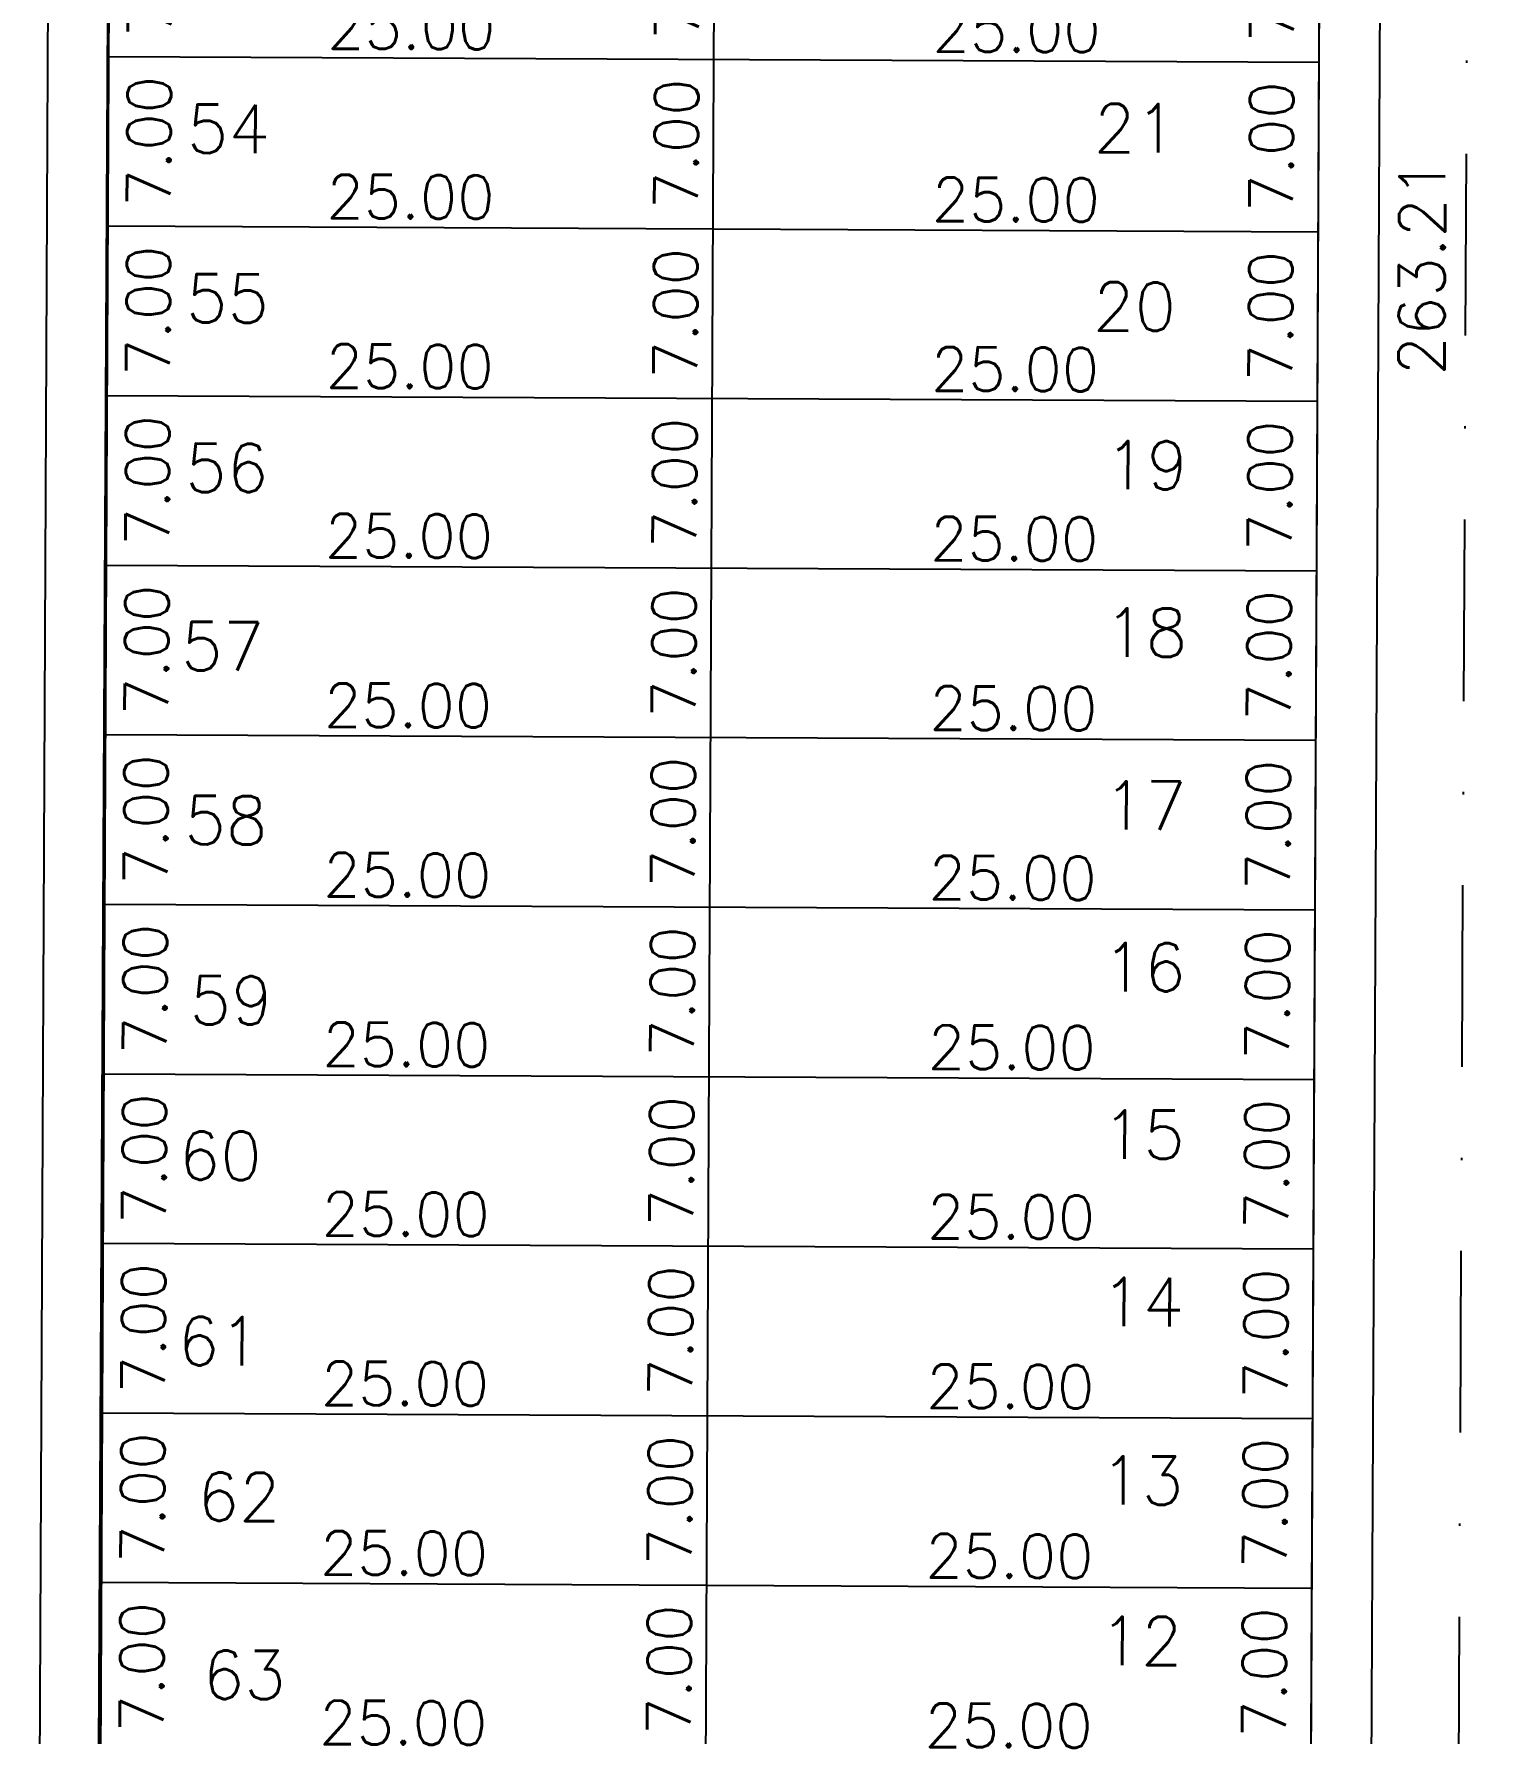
# Model space of a CAD drawing. Header units: millimetres. Extents: x -4430026 to 4783824, y 584 to 9593110.
# Drawn here: x 2614.8 to 2674.6, y 1767.4 to 1837.5 of the extents above; entities that cross this region are included whole.
import ezdxf
from ezdxf.enums import TextEntityAlignment as Align

# ---------------------------------------------------------------- set-up
doc = ezdxf.new("R2010")
doc.units = ezdxf.units.MM
doc.linetypes.add('DASHDOT', pattern=[1, 0.5, -0.25, 0, -0.25])
doc.linetypes.add('HIDDEN2', pattern=[0.1875, 0.125, -0.0625])
for name, color, linetype in [('boundary filipe', 6, 'Continuous'), ('Calçada', 1, 'Continuous'), ('Cota', 8, 'Continuous'), ('COTAS', 8, 'Continuous'), ('Lotes', 2, 'Continuous'), ('Numero de lotes', 5, 'Continuous'), ('Projeção', 8, 'HIDDEN2'), ('QUADRA', 4, 'Continuous')]:
    doc.layers.add(name, color=color, linetype=linetype)
doc.styles.add('arcad1', font='romans.shx')
doc.styles.add('ROMANS', font='romans.shx')
doc.dimstyles.new('BOLA100', dxfattribs={"dimscale": 0, "dimtxt": 1.9, "dimasz": 0.18, "dimexe": 0.18, "dimexo": 0.063, "dimgap": 0, "dimtad": 1, "dimzin": 4, "dimdsep": 46, "dimtxsty": 'ROMANS', "dimcen": 0.09, "dimse1": 1, "dimse2": 1, "dimsd1": 1, "dimsd2": 1, "dimclrt": 256, "dimaunit": 1, "dimadec": 4, "dimazin": 0, "dimtfac": 1.2, "dimtix": 1, "dimtmove": 2, "dimatfit": 3, "dimfxl": 1, "dimtvp": 2, "dimtolj": 1, "dimtzin": 4, "dimarcsym": 0})
doc.dimstyles.get("Standard").update_dxf_attribs({"dimtxt": 0.18, "dimasz": 0.18, "dimexe": 0.18, "dimexo": 0.0625, "dimgap": 0.09, "dimtad": 0, "dimtih": 1, "dimtoh": 1, "dimdec": 4, "dimzin": 0, "dimdsep": 46, "dimtxsty": 'Standard', "dimcen": 0.09, "dimadec": 0, "dimazin": 0, "dimtfac": 1, "dimtdec": 4, "dimtofl": 0, "dimtmove": 0, "dimatfit": 3, "dimfxl": 1, "dimtolj": 1, "dimtzin": 0, "dimarcsym": 0})

# ---------------------------------------------------------------- blocks, each defined once
blk = doc.blocks.new('*D14039')
at = {"layer": 'DEFPOINTS', "color": 0, "linetype": 'ByBlock'}
for p in [(2674.587, 1959.725), (2673.34, 1696.513), (2673.34, 1696.513)]:
    blk.add_point(p, dxfattribs=at)
at = {"layer": 'COTAS', "linetype": 'ByBlock', "insert": (2672.145, 1827.919), "char_height": 1.9, "attachment_point": 5, "rotation": 89.72858, "style": 'ROMANS'}
blk.add_mtext('\\A1;263.21', dxfattribs=at)
blk = doc.blocks.new('*D9128')
at = {"layer": 'DEFPOINTS', "color": 0}
for p in [(2667.604, 1773.381), (2669.249, 1773.374), (2667.571, 1766.382)]:
    blk.add_point(p, dxfattribs=at)
at = {"layer": 'Cota', "color": 41, "insert": (2665.633, 1769.891), "char_height": 1.8, "attachment_point": 5, "rotation": 89.72858, "style": 'ROMANS'}
blk.add_mtext('\\A1;7.00', dxfattribs=at)
blk = doc.blocks.new('*D9129')
at = {"layer": 'DEFPOINTS', "color": 0}
for p in [(2667.637, 1780.381), (2669.282, 1780.374), (2667.604, 1773.381)]:
    blk.add_point(p, dxfattribs=at)
at = {"layer": 'Cota', "color": 41, "insert": (2665.666, 1776.891), "char_height": 1.8, "attachment_point": 5, "rotation": 89.72858, "style": 'ROMANS'}
blk.add_mtext('\\A1;7.00', dxfattribs=at)
blk = doc.blocks.new('*D9130')
at = {"layer": 'DEFPOINTS', "color": 0}
for p in [(2667.671, 1787.381), (2669.316, 1787.374), (2667.637, 1780.381)]:
    blk.add_point(p, dxfattribs=at)
at = {"layer": 'Cota', "color": 41, "insert": (2665.699, 1783.891), "char_height": 1.8, "attachment_point": 5, "rotation": 89.72858, "style": 'ROMANS'}
blk.add_mtext('\\A1;7.00', dxfattribs=at)
blk = doc.blocks.new('*D9131')
at = {"layer": 'DEFPOINTS', "color": 0}
for p in [(2667.704, 1794.381), (2669.349, 1794.373), (2667.671, 1787.381)]:
    blk.add_point(p, dxfattribs=at)
at = {"layer": 'Cota', "color": 41, "insert": (2665.732, 1790.891), "char_height": 1.8, "attachment_point": 5, "rotation": 89.72858, "style": 'ROMANS'}
blk.add_mtext('\\A1;7.00', dxfattribs=at)
blk = doc.blocks.new('*D9132')
at = {"layer": 'DEFPOINTS', "color": 0}
for p in [(2667.737, 1801.381), (2669.382, 1801.373), (2667.704, 1794.381)]:
    blk.add_point(p, dxfattribs=at)
at = {"layer": 'Cota', "color": 41, "insert": (2665.765, 1797.89), "char_height": 1.8, "attachment_point": 5, "rotation": 89.72858, "style": 'ROMANS'}
blk.add_mtext('\\A1;7.00', dxfattribs=at)
blk = doc.blocks.new('*D9133')
at = {"layer": 'DEFPOINTS', "color": 0}
for p in [(2667.77, 1808.381), (2669.415, 1808.373), (2667.737, 1801.381)]:
    blk.add_point(p, dxfattribs=at)
at = {"layer": 'Cota', "color": 41, "insert": (2665.798, 1804.89), "char_height": 1.8, "attachment_point": 5, "rotation": 89.72858, "style": 'ROMANS'}
blk.add_mtext('\\A1;7.00', dxfattribs=at)
blk = doc.blocks.new('*D9134')
at = {"layer": 'DEFPOINTS', "color": 0}
for p in [(2667.803, 1815.381), (2669.448, 1815.373), (2667.77, 1808.381)]:
    blk.add_point(p, dxfattribs=at)
at = {"layer": 'Cota', "color": 41, "insert": (2665.832, 1811.89), "char_height": 1.8, "attachment_point": 5, "rotation": 89.72858, "style": 'ROMANS'}
blk.add_mtext('\\A1;7.00', dxfattribs=at)
blk = doc.blocks.new('*D9135')
at = {"layer": 'DEFPOINTS', "color": 0}
for p in [(2667.836, 1822.381), (2669.481, 1822.373), (2667.803, 1815.381)]:
    blk.add_point(p, dxfattribs=at)
at = {"layer": 'Cota', "color": 41, "insert": (2665.865, 1818.89), "char_height": 1.8, "attachment_point": 5, "rotation": 89.72858, "style": 'ROMANS'}
blk.add_mtext('\\A1;7.00', dxfattribs=at)
blk = doc.blocks.new('*D9136')
at = {"layer": 'DEFPOINTS', "color": 0}
for p in [(2667.87, 1829.381), (2669.514, 1829.373), (2667.836, 1822.381)]:
    blk.add_point(p, dxfattribs=at)
at = {"layer": 'Cota', "color": 41, "insert": (2665.898, 1825.89), "char_height": 1.8, "attachment_point": 5, "rotation": 89.72858, "style": 'ROMANS'}
blk.add_mtext('\\A1;7.00', dxfattribs=at)
blk = doc.blocks.new('*D9137')
at = {"layer": 'DEFPOINTS', "color": 0}
for p in [(2667.903, 1836.381), (2669.548, 1836.373), (2667.87, 1829.381)]:
    blk.add_point(p, dxfattribs=at)
at = {"layer": 'Cota', "color": 41, "insert": (2665.931, 1832.89), "char_height": 1.8, "attachment_point": 5, "rotation": 89.72858, "style": 'ROMANS'}
blk.add_mtext('\\A1;7.00', dxfattribs=at)
blk = doc.blocks.new('*D9138')
at = {"layer": 'DEFPOINTS', "color": 0}
for p in [(2667.936, 1843.381), (2669.581, 1843.373), (2667.903, 1836.381)]:
    blk.add_point(p, dxfattribs=at)
at = {"layer": 'Cota', "color": 41, "insert": (2665.964, 1839.89), "char_height": 1.8, "attachment_point": 5, "rotation": 89.72858, "style": 'ROMANS'}
blk.add_mtext('\\A1;7.00', dxfattribs=at)
blk = doc.blocks.new('*D9184')
at = {"layer": 'DEFPOINTS', "color": 0}
for p in [(2617.936, 1843.618), (2617.903, 1836.618), (2623.194, 1836.593)]:
    blk.add_point(p, dxfattribs=at)
at = {"layer": 'Cota', "color": 41, "insert": (2619.61, 1840.11), "char_height": 1.8, "attachment_point": 5, "rotation": 89.72858, "style": 'ROMANS'}
blk.add_mtext('\\A1;7.00', dxfattribs=at)
blk = doc.blocks.new('*D9185')
at = {"layer": 'DEFPOINTS', "color": 0}
for p in [(2617.903, 1836.618), (2617.87, 1829.618), (2623.161, 1829.593)]:
    blk.add_point(p, dxfattribs=at)
at = {"layer": 'Cota', "color": 41, "insert": (2619.577, 1833.11), "char_height": 1.8, "attachment_point": 5, "rotation": 89.72858, "style": 'ROMANS'}
blk.add_mtext('\\A1;7.00', dxfattribs=at)
blk = doc.blocks.new('*D9186')
at = {"layer": 'DEFPOINTS', "color": 0}
for p in [(2617.87, 1829.618), (2617.837, 1822.618), (2623.127, 1822.593)]:
    blk.add_point(p, dxfattribs=at)
at = {"layer": 'Cota', "color": 41, "insert": (2619.544, 1826.11), "char_height": 1.8, "attachment_point": 5, "rotation": 89.72858, "style": 'ROMANS'}
blk.add_mtext('\\A1;7.00', dxfattribs=at)
blk = doc.blocks.new('*D9187')
at = {"layer": 'DEFPOINTS', "color": 0}
for p in [(2617.837, 1822.618), (2617.804, 1815.618), (2623.094, 1815.593)]:
    blk.add_point(p, dxfattribs=at)
at = {"layer": 'Cota', "color": 41, "insert": (2619.511, 1819.11), "char_height": 1.8, "attachment_point": 5, "rotation": 89.72858, "style": 'ROMANS'}
blk.add_mtext('\\A1;7.00', dxfattribs=at)
blk = doc.blocks.new('*D9188')
at = {"layer": 'DEFPOINTS', "color": 0}
for p in [(2617.804, 1815.618), (2617.771, 1808.618), (2623.061, 1808.593)]:
    blk.add_point(p, dxfattribs=at)
at = {"layer": 'Cota', "color": 41, "insert": (2619.478, 1812.11), "char_height": 1.8, "attachment_point": 5, "rotation": 89.72858, "style": 'ROMANS'}
blk.add_mtext('\\A1;7.00', dxfattribs=at)
blk = doc.blocks.new('*D9189')
at = {"layer": 'DEFPOINTS', "color": 0}
for p in [(2617.771, 1808.618), (2617.737, 1801.618), (2623.028, 1801.593)]:
    blk.add_point(p, dxfattribs=at)
at = {"layer": 'Cota', "color": 41, "insert": (2619.444, 1805.11), "char_height": 1.8, "attachment_point": 5, "rotation": 89.72858, "style": 'ROMANS'}
blk.add_mtext('\\A1;7.00', dxfattribs=at)
blk = doc.blocks.new('*D9190')
at = {"layer": 'DEFPOINTS', "color": 0}
for p in [(2617.737, 1801.618), (2617.704, 1794.618), (2622.995, 1794.593)]:
    blk.add_point(p, dxfattribs=at)
at = {"layer": 'Cota', "color": 41, "insert": (2619.411, 1798.11), "char_height": 1.8, "attachment_point": 5, "rotation": 89.72858, "style": 'ROMANS'}
blk.add_mtext('\\A1;7.00', dxfattribs=at)
blk = doc.blocks.new('*D9191')
at = {"layer": 'DEFPOINTS', "color": 0}
for p in [(2617.704, 1794.618), (2617.671, 1787.618), (2622.962, 1787.593)]:
    blk.add_point(p, dxfattribs=at)
at = {"layer": 'Cota', "color": 41, "insert": (2619.378, 1791.11), "char_height": 1.8, "attachment_point": 5, "rotation": 89.72858, "style": 'ROMANS'}
blk.add_mtext('\\A1;7.00', dxfattribs=at)
blk = doc.blocks.new('*D9192')
at = {"layer": 'DEFPOINTS', "color": 0}
for p in [(2617.671, 1787.618), (2617.638, 1780.618), (2622.928, 1780.593)]:
    blk.add_point(p, dxfattribs=at)
at = {"layer": 'Cota', "color": 41, "insert": (2619.345, 1784.11), "char_height": 1.8, "attachment_point": 5, "rotation": 89.72858, "style": 'ROMANS'}
blk.add_mtext('\\A1;7.00', dxfattribs=at)
blk = doc.blocks.new('*D9193')
at = {"layer": 'DEFPOINTS', "color": 0}
for p in [(2617.638, 1780.618), (2617.605, 1773.618), (2622.895, 1773.593)]:
    blk.add_point(p, dxfattribs=at)
at = {"layer": 'Cota', "color": 41, "insert": (2619.312, 1777.11), "char_height": 1.8, "attachment_point": 5, "rotation": 89.72858, "style": 'ROMANS'}
blk.add_mtext('\\A1;7.00', dxfattribs=at)
blk = doc.blocks.new('*D9194')
at = {"layer": 'DEFPOINTS', "color": 0}
for p in [(2617.605, 1773.618), (2617.572, 1766.618), (2622.862, 1766.593)]:
    blk.add_point(p, dxfattribs=at)
at = {"layer": 'Cota', "color": 41, "insert": (2619.279, 1770.11), "char_height": 1.8, "attachment_point": 5, "rotation": 89.72858, "style": 'ROMANS'}
blk.add_mtext('\\A1;7.00', dxfattribs=at)
blk = doc.blocks.new('*D12563')
at = {"layer": 'DEFPOINTS', "color": 0}
for p in [(2642.571, 1766.5), (2667.571, 1766.382), (2642.56, 1764.161)]:
    blk.add_point(p, dxfattribs=at)
at = {"layer": 'Cota', "color": 41, "insert": (2655.077, 1767.702), "char_height": 1.8, "attachment_point": 5, "rotation": 359.72858, "style": 'ROMANS'}
blk.add_mtext('\\A1;25.00', dxfattribs=at)
blk = doc.blocks.new('*D12564')
at = {"layer": 'DEFPOINTS', "color": 0}
for p in [(2617.572, 1766.618), (2642.571, 1766.5), (2642.56, 1764.161)]:
    blk.add_point(p, dxfattribs=at)
at = {"layer": 'Cota', "color": 41, "insert": (2630.078, 1767.82), "char_height": 1.8, "attachment_point": 5, "rotation": 359.72858, "style": 'ROMANS'}
blk.add_mtext('\\A1;25.00', dxfattribs=at)
blk = doc.blocks.new('*D12565')
at = {"layer": 'DEFPOINTS', "color": 0}
for p in [(2642.605, 1773.5), (2644.671, 1773.49), (2642.571, 1766.5)]:
    blk.add_point(p, dxfattribs=at)
at = {"layer": 'Cota', "color": 41, "insert": (2641.054, 1770.007), "char_height": 1.8, "attachment_point": 5, "rotation": 89.72858, "style": 'ROMANS'}
blk.add_mtext('\\A1;7.00', dxfattribs=at)
blk = doc.blocks.new('*D12566')
at = {"layer": 'DEFPOINTS', "color": 0}
for p in [(2642.605, 1773.5), (2667.604, 1773.381), (2642.593, 1771.161)]:
    blk.add_point(p, dxfattribs=at)
at = {"layer": 'Cota', "color": 41, "insert": (2655.11, 1774.702), "char_height": 1.8, "attachment_point": 5, "rotation": 359.72858, "style": 'ROMANS'}
blk.add_mtext('\\A1;25.00', dxfattribs=at)
blk = doc.blocks.new('*D12567')
at = {"layer": 'DEFPOINTS', "color": 0}
for p in [(2617.605, 1773.618), (2642.605, 1773.5), (2642.593, 1771.161)]:
    blk.add_point(p, dxfattribs=at)
at = {"layer": 'Cota', "color": 41, "insert": (2630.111, 1774.82), "char_height": 1.8, "attachment_point": 5, "rotation": 359.72858, "style": 'ROMANS'}
blk.add_mtext('\\A1;25.00', dxfattribs=at)
blk = doc.blocks.new('*D12568')
at = {"layer": 'DEFPOINTS', "color": 0}
for p in [(2642.638, 1780.5), (2644.704, 1780.49), (2642.605, 1773.5)]:
    blk.add_point(p, dxfattribs=at)
at = {"layer": 'Cota', "color": 41, "insert": (2641.088, 1777.007), "char_height": 1.8, "attachment_point": 5, "rotation": 89.72858, "style": 'ROMANS'}
blk.add_mtext('\\A1;7.00', dxfattribs=at)
blk = doc.blocks.new('*D12569')
at = {"layer": 'DEFPOINTS', "color": 0}
for p in [(2642.638, 1780.5), (2667.637, 1780.381), (2642.627, 1778.161)]:
    blk.add_point(p, dxfattribs=at)
at = {"layer": 'Cota', "color": 41, "insert": (2655.144, 1781.702), "char_height": 1.8, "attachment_point": 5, "rotation": 359.72858, "style": 'ROMANS'}
blk.add_mtext('\\A1;25.00', dxfattribs=at)
blk = doc.blocks.new('*D12570')
at = {"layer": 'DEFPOINTS', "color": 0}
for p in [(2617.638, 1780.618), (2642.638, 1780.5), (2642.627, 1778.161)]:
    blk.add_point(p, dxfattribs=at)
at = {"layer": 'Cota', "color": 41, "insert": (2630.144, 1781.82), "char_height": 1.8, "attachment_point": 5, "rotation": 359.72858, "style": 'ROMANS'}
blk.add_mtext('\\A1;25.00', dxfattribs=at)
blk = doc.blocks.new('*D12571')
at = {"layer": 'DEFPOINTS', "color": 0}
for p in [(2642.671, 1787.5), (2644.737, 1787.49), (2642.638, 1780.5)]:
    blk.add_point(p, dxfattribs=at)
at = {"layer": 'Cota', "color": 41, "insert": (2641.121, 1784.007), "char_height": 1.8, "attachment_point": 5, "rotation": 89.72858, "style": 'ROMANS'}
blk.add_mtext('\\A1;7.00', dxfattribs=at)
blk = doc.blocks.new('*D12572')
at = {"layer": 'DEFPOINTS', "color": 0}
for p in [(2642.671, 1787.5), (2667.671, 1787.381), (2642.66, 1785.161)]:
    blk.add_point(p, dxfattribs=at)
at = {"layer": 'Cota', "color": 41, "insert": (2655.177, 1788.702), "char_height": 1.8, "attachment_point": 5, "rotation": 359.72858, "style": 'ROMANS'}
blk.add_mtext('\\A1;25.00', dxfattribs=at)
blk = doc.blocks.new('*D12573')
at = {"layer": 'DEFPOINTS', "color": 0}
for p in [(2617.671, 1787.618), (2642.671, 1787.5), (2642.66, 1785.161)]:
    blk.add_point(p, dxfattribs=at)
at = {"layer": 'Cota', "color": 41, "insert": (2630.177, 1788.82), "char_height": 1.8, "attachment_point": 5, "rotation": 359.72858, "style": 'ROMANS'}
blk.add_mtext('\\A1;25.00', dxfattribs=at)
blk = doc.blocks.new('*D12574')
at = {"layer": 'DEFPOINTS', "color": 0}
for p in [(2642.704, 1794.5), (2644.77, 1794.49), (2642.671, 1787.5)]:
    blk.add_point(p, dxfattribs=at)
at = {"layer": 'Cota', "color": 41, "insert": (2641.154, 1791.007), "char_height": 1.8, "attachment_point": 5, "rotation": 89.72858, "style": 'ROMANS'}
blk.add_mtext('\\A1;7.00', dxfattribs=at)
blk = doc.blocks.new('*D12575')
at = {"layer": 'DEFPOINTS', "color": 0}
for p in [(2642.704, 1794.5), (2667.704, 1794.381), (2642.693, 1792.161)]:
    blk.add_point(p, dxfattribs=at)
at = {"layer": 'Cota', "color": 41, "insert": (2655.21, 1795.701), "char_height": 1.8, "attachment_point": 5, "rotation": 359.72858, "style": 'ROMANS'}
blk.add_mtext('\\A1;25.00', dxfattribs=at)
blk = doc.blocks.new('*D12576')
at = {"layer": 'DEFPOINTS', "color": 0}
for p in [(2617.704, 1794.618), (2642.704, 1794.5), (2642.693, 1792.161)]:
    blk.add_point(p, dxfattribs=at)
at = {"layer": 'Cota', "color": 41, "insert": (2630.21, 1795.82), "char_height": 1.8, "attachment_point": 5, "rotation": 359.72858, "style": 'ROMANS'}
blk.add_mtext('\\A1;25.00', dxfattribs=at)
blk = doc.blocks.new('*D12577')
at = {"layer": 'DEFPOINTS', "color": 0}
for p in [(2642.737, 1801.5), (2644.804, 1801.49), (2642.704, 1794.5)]:
    blk.add_point(p, dxfattribs=at)
at = {"layer": 'Cota', "color": 41, "insert": (2641.187, 1798.007), "char_height": 1.8, "attachment_point": 5, "rotation": 89.72858, "style": 'ROMANS'}
blk.add_mtext('\\A1;7.00', dxfattribs=at)
blk = doc.blocks.new('*D12578')
at = {"layer": 'DEFPOINTS', "color": 0}
for p in [(2642.737, 1801.5), (2667.737, 1801.381), (2642.726, 1799.161)]:
    blk.add_point(p, dxfattribs=at)
at = {"layer": 'Cota', "color": 41, "insert": (2655.243, 1802.701), "char_height": 1.8, "attachment_point": 5, "rotation": 359.72858, "style": 'ROMANS'}
blk.add_mtext('\\A1;25.00', dxfattribs=at)
blk = doc.blocks.new('*D12579')
at = {"layer": 'DEFPOINTS', "color": 0}
for p in [(2617.737, 1801.618), (2642.737, 1801.5), (2642.726, 1799.161)]:
    blk.add_point(p, dxfattribs=at)
at = {"layer": 'Cota', "color": 41, "insert": (2630.243, 1802.82), "char_height": 1.8, "attachment_point": 5, "rotation": 359.72858, "style": 'ROMANS'}
blk.add_mtext('\\A1;25.00', dxfattribs=at)
blk = doc.blocks.new('*D12580')
at = {"layer": 'DEFPOINTS', "color": 0}
for p in [(2642.77, 1808.5), (2644.837, 1808.49), (2642.737, 1801.5)]:
    blk.add_point(p, dxfattribs=at)
at = {"layer": 'Cota', "color": 41, "insert": (2641.22, 1805.007), "char_height": 1.8, "attachment_point": 5, "rotation": 89.72858, "style": 'ROMANS'}
blk.add_mtext('\\A1;7.00', dxfattribs=at)
blk = doc.blocks.new('*D12581')
at = {"layer": 'DEFPOINTS', "color": 0}
for p in [(2642.77, 1808.5), (2667.77, 1808.381), (2642.759, 1806.161)]:
    blk.add_point(p, dxfattribs=at)
at = {"layer": 'Cota', "color": 41, "insert": (2655.276, 1809.701), "char_height": 1.8, "attachment_point": 5, "rotation": 359.72858, "style": 'ROMANS'}
blk.add_mtext('\\A1;25.00', dxfattribs=at)
blk = doc.blocks.new('*D12582')
at = {"layer": 'DEFPOINTS', "color": 0}
for p in [(2617.771, 1808.618), (2642.77, 1808.5), (2642.759, 1806.161)]:
    blk.add_point(p, dxfattribs=at)
at = {"layer": 'Cota', "color": 41, "insert": (2630.276, 1809.82), "char_height": 1.8, "attachment_point": 5, "rotation": 359.72858, "style": 'ROMANS'}
blk.add_mtext('\\A1;25.00', dxfattribs=at)
blk = doc.blocks.new('*D12583')
at = {"layer": 'DEFPOINTS', "color": 0}
for p in [(2642.804, 1815.499), (2644.87, 1815.49), (2642.77, 1808.5)]:
    blk.add_point(p, dxfattribs=at)
at = {"layer": 'Cota', "color": 41, "insert": (2641.253, 1812.007), "char_height": 1.8, "attachment_point": 5, "rotation": 89.72858, "style": 'ROMANS'}
blk.add_mtext('\\A1;7.00', dxfattribs=at)
blk = doc.blocks.new('*D12584')
at = {"layer": 'DEFPOINTS', "color": 0}
for p in [(2642.804, 1815.499), (2667.803, 1815.381), (2642.792, 1813.16)]:
    blk.add_point(p, dxfattribs=at)
at = {"layer": 'Cota', "color": 41, "insert": (2655.309, 1816.701), "char_height": 1.8, "attachment_point": 5, "rotation": 359.72858, "style": 'ROMANS'}
blk.add_mtext('\\A1;25.00', dxfattribs=at)
blk = doc.blocks.new('*D12585')
at = {"layer": 'DEFPOINTS', "color": 0}
for p in [(2617.804, 1815.618), (2642.804, 1815.499), (2642.792, 1813.16)]:
    blk.add_point(p, dxfattribs=at)
at = {"layer": 'Cota', "color": 41, "insert": (2630.31, 1816.82), "char_height": 1.8, "attachment_point": 5, "rotation": 359.72858, "style": 'ROMANS'}
blk.add_mtext('\\A1;25.00', dxfattribs=at)
blk = doc.blocks.new('*D12586')
at = {"layer": 'DEFPOINTS', "color": 0}
for p in [(2642.837, 1822.499), (2644.903, 1822.49), (2642.804, 1815.499)]:
    blk.add_point(p, dxfattribs=at)
at = {"layer": 'Cota', "color": 41, "insert": (2641.287, 1819.007), "char_height": 1.8, "attachment_point": 5, "rotation": 89.72858, "style": 'ROMANS'}
blk.add_mtext('\\A1;7.00', dxfattribs=at)
blk = doc.blocks.new('*D12587')
at = {"layer": 'DEFPOINTS', "color": 0}
for p in [(2642.837, 1822.499), (2667.836, 1822.381), (2642.826, 1820.16)]:
    blk.add_point(p, dxfattribs=at)
at = {"layer": 'Cota', "color": 41, "insert": (2655.343, 1823.701), "char_height": 1.8, "attachment_point": 5, "rotation": 359.72858, "style": 'ROMANS'}
blk.add_mtext('\\A1;25.00', dxfattribs=at)
blk = doc.blocks.new('*D12588')
at = {"layer": 'DEFPOINTS', "color": 0}
for p in [(2617.837, 1822.618), (2642.837, 1822.499), (2642.826, 1820.16)]:
    blk.add_point(p, dxfattribs=at)
at = {"layer": 'Cota', "color": 41, "insert": (2630.343, 1823.82), "char_height": 1.8, "attachment_point": 5, "rotation": 359.72858, "style": 'ROMANS'}
blk.add_mtext('\\A1;25.00', dxfattribs=at)
blk = doc.blocks.new('*D12589')
at = {"layer": 'DEFPOINTS', "color": 0}
for p in [(2642.87, 1829.499), (2644.936, 1829.489), (2642.837, 1822.499)]:
    blk.add_point(p, dxfattribs=at)
at = {"layer": 'Cota', "color": 41, "insert": (2641.32, 1826.007), "char_height": 1.8, "attachment_point": 5, "rotation": 89.72858, "style": 'ROMANS'}
blk.add_mtext('\\A1;7.00', dxfattribs=at)
blk = doc.blocks.new('*D12590')
at = {"layer": 'DEFPOINTS', "color": 0}
for p in [(2642.87, 1829.499), (2667.87, 1829.381), (2642.859, 1827.16)]:
    blk.add_point(p, dxfattribs=at)
at = {"layer": 'Cota', "color": 41, "insert": (2655.376, 1830.701), "char_height": 1.8, "attachment_point": 5, "rotation": 359.72858, "style": 'ROMANS'}
blk.add_mtext('\\A1;25.00', dxfattribs=at)
blk = doc.blocks.new('*D12591')
at = {"layer": 'DEFPOINTS', "color": 0}
for p in [(2617.87, 1829.618), (2642.87, 1829.499), (2642.859, 1827.16)]:
    blk.add_point(p, dxfattribs=at)
at = {"layer": 'Cota', "color": 41, "insert": (2630.376, 1830.82), "char_height": 1.8, "attachment_point": 5, "rotation": 359.72858, "style": 'ROMANS'}
blk.add_mtext('\\A1;25.00', dxfattribs=at)
blk = doc.blocks.new('*D12592')
at = {"layer": 'DEFPOINTS', "color": 0}
for p in [(2642.903, 1836.499), (2644.969, 1836.489), (2642.87, 1829.499)]:
    blk.add_point(p, dxfattribs=at)
at = {"layer": 'Cota', "color": 41, "insert": (2641.353, 1833.007), "char_height": 1.8, "attachment_point": 5, "rotation": 89.72858, "style": 'ROMANS'}
blk.add_mtext('\\A1;7.00', dxfattribs=at)
blk = doc.blocks.new('*D12593')
at = {"layer": 'DEFPOINTS', "color": 0}
for p in [(2642.903, 1836.499), (2667.903, 1836.381), (2642.892, 1834.16)]:
    blk.add_point(p, dxfattribs=at)
at = {"layer": 'Cota', "color": 41, "insert": (2655.409, 1837.701), "char_height": 1.8, "attachment_point": 5, "rotation": 359.72858, "style": 'ROMANS'}
blk.add_mtext('\\A1;25.00', dxfattribs=at)
blk = doc.blocks.new('*D12594')
at = {"layer": 'DEFPOINTS', "color": 0}
for p in [(2617.903, 1836.618), (2642.903, 1836.499), (2642.892, 1834.16)]:
    blk.add_point(p, dxfattribs=at)
at = {"layer": 'Cota', "color": 41, "insert": (2630.409, 1837.819), "char_height": 1.8, "attachment_point": 5, "rotation": 359.72858, "style": 'ROMANS'}
blk.add_mtext('\\A1;25.00', dxfattribs=at)
blk = doc.blocks.new('*D12595')
at = {"layer": 'DEFPOINTS', "color": 0}
for p in [(2642.936, 1843.499), (2645.003, 1843.489), (2642.903, 1836.499)]:
    blk.add_point(p, dxfattribs=at)
at = {"layer": 'Cota', "color": 41, "insert": (2641.386, 1840.006), "char_height": 1.8, "attachment_point": 5, "rotation": 89.72858, "style": 'ROMANS'}
blk.add_mtext('\\A1;7.00', dxfattribs=at)

msp = doc.modelspace()

# ---------------------------------------------------------------- linework, layer by layer
at = {"layer": 'boundary filipe', "elevation": 2.439}
msp.add_lwpolyline([(2668.458, 1953.514), (2618.453, 1952.616), (2617.198, 1710.921), (2667.292, 1707.389), (2668.458, 1953.514)], dxfattribs=at)
at = {"layer": 'boundary filipe', "linetype": 'ByBlock', "elevation": 2.439}
msp.add_lwpolyline([(2667.299, 1708.94), (2668.458, 1953.514), (2618.453, 1952.616), (2617.315, 1712.464)], dxfattribs=at)
at = {"layer": 'Calçada'}
for p, q in [((2669.809, 1711.092, 2.439), (2670.941, 1949.921, 2.439)), ((2614.823, 1714.181, 2.439), (2615.937, 1949.207, 2.439))]:
    msp.add_line(p, q, dxfattribs=at)
at = {"layer": 'Lotes'}
for p, q in [((2642.299, 1709.069, 2.439), (2643.455, 1953.065, 2.439)), ((2617.903, 1836.618, 2.439), (2667.903, 1836.381, 2.439)), ((2617.87, 1829.618, 2.439), (2667.87, 1829.381, 2.439)), ((2617.837, 1822.618, 2.439), (2667.836, 1822.381, 2.439)), ((2617.804, 1815.618, 2.439), (2667.803, 1815.381, 2.439)), ((2617.771, 1808.618, 2.439), (2667.77, 1808.381, 2.439)), ((2617.737, 1801.618, 2.439), (2667.737, 1801.381, 2.439)), ((2617.704, 1794.618, 2.439), (2667.704, 1794.381, 2.439)), ((2617.671, 1787.618, 2.439), (2667.671, 1787.381, 2.439)), ((2617.638, 1780.618, 2.439), (2667.637, 1780.381, 2.439)), ((2617.605, 1773.618, 2.439), (2667.604, 1773.381, 2.439))]:
    msp.add_line(p, q, dxfattribs=at)
at = {"layer": 'Projeção', "linetype": 'DASHDOT', "ltscale": 15}
msp.add_line((2672.447, 1508.003, 2.439), (2674.587, 1959.725, 2.439), dxfattribs=at)
at = {"layer": 'QUADRA', "linetype": 'ByBlock', "elevation": 2.439}
msp.add_lwpolyline([(2667.292, 1707.389), (2668.458, 1953.514), (2618.453, 1952.616), (2617.308, 1710.912, 0.003271)], format="xyb", close=True, dxfattribs=at)

# ---------------------------------------------------------------- texts
at = {"layer": 'Numero de lotes', "style": 'arcad1'}
for s, p in [('54', (2622.853, 1833.625, 2.439)), ('21', (2660.312, 1833.65, 2.439)), ('55', (2622.82, 1826.626, 2.439)), ('20', (2660.277, 1826.288, 2.439)), ('56', (2622.787, 1819.626, 2.439)), ('19', (2660.775, 1819.741, 2.439)), ('18', (2660.742, 1812.831, 2.439)), ('57', (2622.617, 1812.265, 2.439)), ('17', (2660.709, 1805.691, 2.439)), ('58', (2622.752, 1805.083, 2.439)), ('16', (2660.677, 1799.011, 2.439)), ('59', (2622.971, 1797.648, 2.439)), ('15', (2660.644, 1792.101, 2.439)), ('60', (2622.517, 1791.23, 2.439)), ('14', (2660.611, 1785.191, 2.439)), ('61', (2622.476, 1783.572, 2.439)), ('13', (2660.577, 1777.821, 2.439)), ('62', (2623.292, 1777.148, 2.439)), ('12', (2660.545, 1771.201, 2.439)), ('63', (2623.511, 1769.797, 2.439))]:
    msp.add_text(s, height=2, rotation=359.72858, dxfattribs=at).set_placement(p, align=Align.MIDDLE_CENTER)

# ---------------------------------------------------------------- dimensions: what is measured, and where the dimension line sits
at = {"layer": 'Cota'}
for base, p1, p2, angle, picture, middle in [((2623.194, 1836.593, 2.439), (2617.936, 1843.618, 2.439), (2617.903, 1836.618, 2.439), 89.72858, '*D9184', (2619.61, 1840.11, 2.439)), ((2669.581, 1843.373, 2.439), (2667.903, 1836.381, 2.439), (2667.936, 1843.381, 2.439), 269.72858, '*D9138', (2665.964, 1839.89, 2.439)), ((2623.161, 1829.593, 2.439), (2617.903, 1836.618, 2.439), (2617.87, 1829.618, 2.439), 89.72858, '*D9185', (2619.577, 1833.11, 2.439)), ((2669.548, 1836.373, 2.439), (2667.87, 1829.381, 2.439), (2667.903, 1836.381, 2.439), 269.72858, '*D9137', (2665.931, 1832.89, 2.439)), ((2623.127, 1822.593, 2.439), (2617.87, 1829.618, 2.439), (2617.837, 1822.618, 2.439), 89.72858, '*D9186', (2619.544, 1826.11, 2.439)), ((2669.514, 1829.373, 2.439), (2667.836, 1822.381, 2.439), (2667.87, 1829.381, 2.439), 269.72858, '*D9136', (2665.898, 1825.89, 2.439)), ((2623.094, 1815.593, 2.439), (2617.837, 1822.618, 2.439), (2617.804, 1815.618, 2.439), 89.72858, '*D9187', (2619.511, 1819.11, 2.439)), ((2669.481, 1822.373, 2.439), (2667.803, 1815.381, 2.439), (2667.836, 1822.381, 2.439), 269.72858, '*D9135', (2665.865, 1818.89, 2.439)), ((2623.061, 1808.593, 2.439), (2617.804, 1815.618, 2.439), (2617.771, 1808.618, 2.439), 89.72858, '*D9188', (2619.478, 1812.11, 2.439)), ((2669.448, 1815.373, 2.439), (2667.77, 1808.381, 2.439), (2667.803, 1815.381, 2.439), 269.72858, '*D9134', (2665.832, 1811.89, 2.439)), ((2623.028, 1801.593, 2.439), (2617.771, 1808.618, 2.439), (2617.737, 1801.618, 2.439), 89.72858, '*D9189', (2619.444, 1805.11, 2.439)), ((2669.415, 1808.373, 2.439), (2667.737, 1801.381, 2.439), (2667.77, 1808.381, 2.439), 269.72858, '*D9133', (2665.798, 1804.89, 2.439)), ((2622.995, 1794.593, 2.439), (2617.737, 1801.618, 2.439), (2617.704, 1794.618, 2.439), 89.72858, '*D9190', (2619.411, 1798.11, 2.439)), ((2669.382, 1801.373, 2.439), (2667.704, 1794.381, 2.439), (2667.737, 1801.381, 2.439), 269.72858, '*D9132', (2665.765, 1797.89, 2.439)), ((2622.962, 1787.593, 2.439), (2617.704, 1794.618, 2.439), (2617.671, 1787.618, 2.439), 89.72858, '*D9191', (2619.378, 1791.11, 2.439)), ((2669.349, 1794.373, 2.439), (2667.671, 1787.381, 2.439), (2667.704, 1794.381, 2.439), 269.72858, '*D9131', (2665.732, 1790.891, 2.439)), ((2622.928, 1780.593, 2.439), (2617.671, 1787.618, 2.439), (2617.638, 1780.618, 2.439), 89.72858, '*D9192', (2619.345, 1784.11, 2.439)), ((2669.316, 1787.374, 2.439), (2667.637, 1780.381, 2.439), (2667.671, 1787.381, 2.439), 269.72858, '*D9130', (2665.699, 1783.891, 2.439)), ((2622.895, 1773.593, 2.439), (2617.638, 1780.618, 2.439), (2617.605, 1773.618, 2.439), 89.72858, '*D9193', (2619.312, 1777.11, 2.439)), ((2669.282, 1780.374, 2.439), (2667.604, 1773.381, 2.439), (2667.637, 1780.381, 2.439), 269.72858, '*D9129', (2665.666, 1776.891, 2.439)), ((2622.862, 1766.593, 2.439), (2617.605, 1773.618, 2.439), (2617.572, 1766.618, 2.439), 89.72858, '*D9194', (2619.279, 1770.11, 2.439)), ((2669.249, 1773.374, 2.439), (2667.571, 1766.382, 2.439), (2667.604, 1773.381, 2.439), 269.72858, '*D9128', (2665.633, 1769.891, 2.439))]:
    dim = msp.add_linear_dim(base=base, p1=p1, p2=p2, angle=angle, dimstyle='Standard', override={"dimtxt": 1.8, "dimexo": 0.063, "dimgap": 0, "dimtih": 0, "dimtoh": 0, "dimdec": 2, "dimzin": 4, "dimtxsty": 'ROMANS', "dimse1": 1, "dimse2": 1, "dimsd1": 1, "dimsd2": 1, "dimclrt": 41, "dimtfac": 1.2, "dimtdec": 2, "dimtix": 1, "dimtofl": 1, "dimtmove": 2, "dimfxl": 0.18, "dimfxlon": 1, "dimtvp": 2, "dimtzin": 4}, dxfattribs=at)
    dim.commit()
    dim.dimension.update_dxf_attribs({"geometry": picture, "text_midpoint": middle})
for p1, p2, distance, picture, middle in [((2642.903, 1836.499, 2.439), (2642.936, 1843.499, 2.439), -2.066, '*D12595', (2641.386, 1840.006, 2.439)), ((2617.903, 1836.618, 2.439), (2642.903, 1836.499, 2.439), -2.339, '*D12594', (2630.409, 1837.819, 2.439)), ((2667.903, 1836.381, 2.439), (2642.903, 1836.499, 2.439), 2.339, '*D12593', (2655.409, 1837.701, 2.439)), ((2642.87, 1829.499, 2.439), (2642.903, 1836.499, 2.439), -2.066, '*D12592', (2641.353, 1833.007, 2.439)), ((2617.87, 1829.618, 2.439), (2642.87, 1829.499, 2.439), -2.339, '*D12591', (2630.376, 1830.82, 2.439)), ((2667.87, 1829.381, 2.439), (2642.87, 1829.499, 2.439), 2.339, '*D12590', (2655.376, 1830.701, 2.439)), ((2642.837, 1822.499, 2.439), (2642.87, 1829.499, 2.439), -2.066, '*D12589', (2641.32, 1826.007, 2.439)), ((2617.837, 1822.618, 2.439), (2642.837, 1822.499, 2.439), -2.339, '*D12588', (2630.343, 1823.82, 2.439)), ((2667.836, 1822.381, 2.439), (2642.837, 1822.499, 2.439), 2.339, '*D12587', (2655.343, 1823.701, 2.439)), ((2642.804, 1815.499, 2.439), (2642.837, 1822.499, 2.439), -2.066, '*D12586', (2641.287, 1819.007, 2.439)), ((2617.804, 1815.618, 2.439), (2642.804, 1815.499, 2.439), -2.339, '*D12585', (2630.31, 1816.82, 2.439)), ((2667.803, 1815.381, 2.439), (2642.804, 1815.499, 2.439), 2.339, '*D12584', (2655.309, 1816.701, 2.439)), ((2642.77, 1808.5, 2.439), (2642.804, 1815.499, 2.439), -2.066, '*D12583', (2641.253, 1812.007, 2.439)), ((2617.771, 1808.618, 2.439), (2642.77, 1808.5, 2.439), -2.339, '*D12582', (2630.276, 1809.82, 2.439)), ((2667.77, 1808.381, 2.439), (2642.77, 1808.5, 2.439), 2.339, '*D12581', (2655.276, 1809.701, 2.439)), ((2642.737, 1801.5, 2.439), (2642.77, 1808.5, 2.439), -2.066, '*D12580', (2641.22, 1805.007, 2.439)), ((2617.737, 1801.618, 2.439), (2642.737, 1801.5, 2.439), -2.339, '*D12579', (2630.243, 1802.82, 2.439)), ((2667.737, 1801.381, 2.439), (2642.737, 1801.5, 2.439), 2.339, '*D12578', (2655.243, 1802.701, 2.439)), ((2642.704, 1794.5, 2.439), (2642.737, 1801.5, 2.439), -2.066, '*D12577', (2641.187, 1798.007, 2.439)), ((2617.704, 1794.618, 2.439), (2642.704, 1794.5, 2.439), -2.339, '*D12576', (2630.21, 1795.82, 2.439)), ((2667.704, 1794.381, 2.439), (2642.704, 1794.5, 2.439), 2.339, '*D12575', (2655.21, 1795.701, 2.439)), ((2642.671, 1787.5, 2.439), (2642.704, 1794.5, 2.439), -2.066, '*D12574', (2641.154, 1791.007, 2.439)), ((2617.671, 1787.618, 2.439), (2642.671, 1787.5, 2.439), -2.339, '*D12573', (2630.177, 1788.82, 2.439)), ((2667.671, 1787.381, 2.439), (2642.671, 1787.5, 2.439), 2.339, '*D12572', (2655.177, 1788.702, 2.439)), ((2642.638, 1780.5, 2.439), (2642.671, 1787.5, 2.439), -2.066, '*D12571', (2641.121, 1784.007, 2.439)), ((2617.638, 1780.618, 2.439), (2642.638, 1780.5, 2.439), -2.339, '*D12570', (2630.144, 1781.82, 2.439)), ((2667.637, 1780.381, 2.439), (2642.638, 1780.5, 2.439), 2.339, '*D12569', (2655.144, 1781.702, 2.439)), ((2642.605, 1773.5, 2.439), (2642.638, 1780.5, 2.439), -2.066, '*D12568', (2641.088, 1777.007, 2.439)), ((2617.605, 1773.618, 2.439), (2642.605, 1773.5, 2.439), -2.339, '*D12567', (2630.111, 1774.82, 2.439)), ((2667.604, 1773.381, 2.439), (2642.605, 1773.5, 2.439), 2.339, '*D12566', (2655.11, 1774.702, 2.439)), ((2642.571, 1766.5, 2.439), (2642.605, 1773.5, 2.439), -2.066, '*D12565', (2641.054, 1770.007, 2.439)), ((2617.572, 1766.618, 2.439), (2642.571, 1766.5, 2.439), -2.339, '*D12564', (2630.078, 1767.82, 2.439)), ((2667.571, 1766.382, 2.439), (2642.571, 1766.5, 2.439), 2.339, '*D12563', (2655.077, 1767.702, 2.439))]:
    dim = msp.add_aligned_dim(p1=p1, p2=p2, distance=distance, dimstyle='Standard', override={"dimtxt": 1.8, "dimexo": 0.063, "dimgap": 0, "dimtih": 0, "dimtoh": 0, "dimdec": 2, "dimzin": 4, "dimtxsty": 'ROMANS', "dimse1": 1, "dimse2": 1, "dimsd1": 1, "dimsd2": 1, "dimclrt": 41, "dimtfac": 1.2, "dimtdec": 2, "dimtix": 1, "dimtofl": 1, "dimtmove": 2, "dimfxl": 0.18, "dimfxlon": 1, "dimtvp": 2, "dimtzin": 4}, dxfattribs=at)
    dim.commit()
    dim.dimension.update_dxf_attribs({"geometry": picture, "text_midpoint": middle})
at = {"layer": 'COTAS', "linetype": 'ByBlock'}
dim = msp.add_linear_dim(base=(2673.34, 1696.513, 2.439), p1=(2674.587, 1959.725, 2.439), p2=(2673.34, 1696.513, 2.439), angle=269.72858, dimstyle='BOLA100', override={"dimscale": 1, "dimfxl": 0.18}, dxfattribs=at)
dim.commit()
dim.dimension.update_dxf_attribs({"geometry": '*D14039', "text_midpoint": (2672.145, 1827.919, 2.439), "dimtype": 161})

doc.saveas('drawing.dxf')
